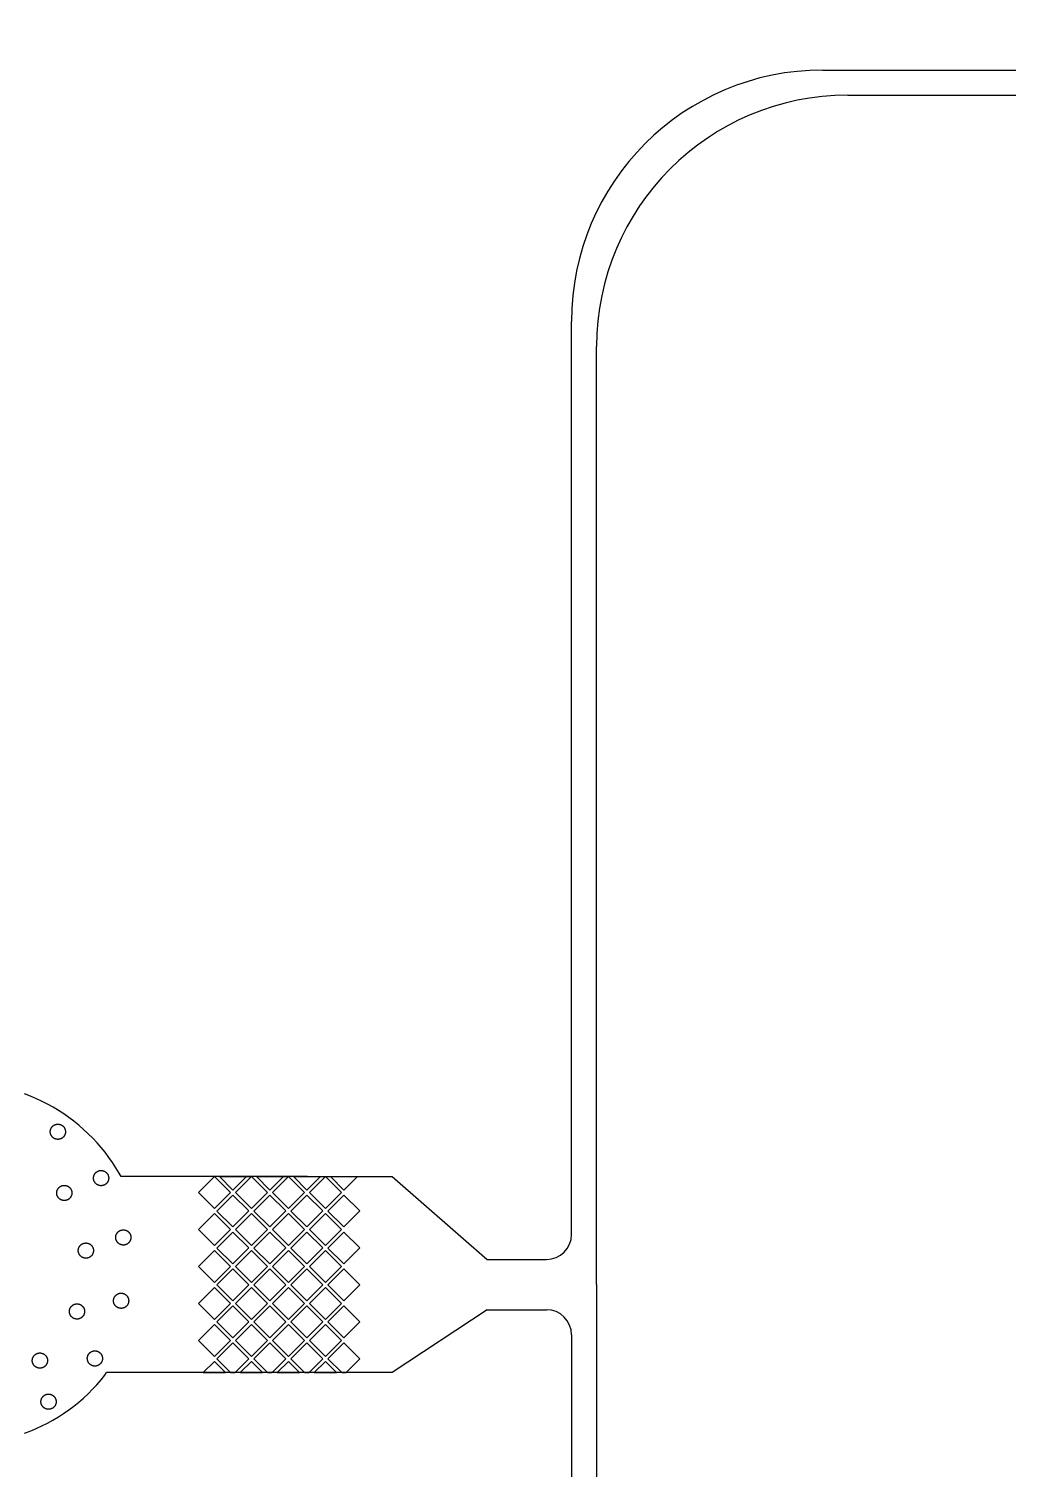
# Model space of a CAD drawing. Extents: x 1225654 to 1325654, y 924838 to 1022543.
# Drawn here: x 1262512 to 1266410, y 985540 to 991271 of the extents above; entities that cross this region are included whole.
import ezdxf

# ---------------------------------------------------------------- set-up
doc = ezdxf.new("R2010")
doc.units = 13

msp = doc.modelspace()

# ---------------------------------------------------------------- linework, layer by layer
for p, q in [((1265672.2, 991107.2), (1266064.3, 991107.2)), ((1266064.3, 991107.2), (1271996.6, 991107.2)), ((1265772.2, 991007.2), (1266064.3, 991007.2)), ((1266064.3, 991007.2), (1271896.6, 991007.2)), ((1264672.2, 989636.2), (1264672.2, 990107.2)), ((1264772.2, 989636.2), (1264772.2, 990007.2)), ((1264672.2, 986474.3), (1264672.2, 989636.2)), ((1264772.2, 986274.3), (1264772.2, 989636.2)), ((1263621.6, 986703.9), (1262879.6, 986703.9)), ((1263270.6, 986703.9), (1263378, 986703.9)), ((1263378, 986703.9), (1263398, 986703.9)), ((1263418, 986703.9), (1263525.3, 986703.9)), ((1263525.3, 986703.9), (1263545.3, 986703.9)), ((1263565.3, 986703.9), (1263672.7, 986703.9)), ((1263621.6, 986703.9), (1263959, 986703.9)), ((1263672.7, 986703.9), (1263692.7, 986703.9)), ((1263712.7, 986703.9), (1263820.1, 986703.9)), ((1263959, 986703.9), (1264336.2, 986374.3)), ((1264336.2, 986374.3), (1264572.2, 986374.3)), ((1264772.2, 986274.3), (1264772.2, 982912.4)), ((1264336.2, 986174.3), (1263959, 985923.8)), ((1264336.2, 986174.3), (1264572.2, 986174.3)), ((1264672.2, 986074.3), (1264672.2, 982912.4)), ((1263959, 985923.8), (1262821.5, 985923.8)), ((1263205.9, 985923.8), (1263295.2, 985923.8)), ((1263315.4, 985923.8), (1263333, 985923.8)), ((1263353.3, 985923.8), (1263442.6, 985923.8)), ((1263462.7, 985923.8), (1263480.4, 985923.8)), ((1263500.7, 985923.8), (1263590, 985923.8)), ((1263610.1, 985923.8), (1263627.8, 985923.8)), ((1263648.1, 985923.8), (1263737.4, 985923.8)), ((1263757.5, 985923.8), (1263775.2, 985923.8))]:
    msp.add_line(p, q)
msp.add_lwpolyline([(1260678.3, 924838.4), (1290630.1, 924838.4, 6.524121)], format="xyb", close=True)
msp.add_lwpolyline([(1260678.3, 924838.4), (1290630.1, 924838.4, 6.524121)], format="xyb", close=True)
for points in [[(1262879.6, 986703.9), (1262872, 986717.5), (1262859, 986738.8), (1262845.5, 986760), (1262831.1, 986780.4), (1262816, 986800.5), (1262800, 986819.8), (1262783.6, 986838.7), (1262766.5, 986857.2), (1262748.8, 986874.7), (1262730.5, 986891.8), (1262711.6, 986908.2), (1262692, 986924), (1262672, 986939.1), (1262651.5, 986953.5), (1262630.6, 986967), (1262609, 986979.8), (1262587.2, 986992), (1262564.7, 987003.4), (1262542.2, 987014), (1262519, 987023.7), (1262495.6, 987032.7)], [(1263270.6, 986703.9), (1263324.3, 986650.4), (1263378, 986703.9)], [(1263418, 986703.9), (1263471.7, 986650.4), (1263525.3, 986703.9)], [(1263565.3, 986703.9), (1263619.1, 986650.4), (1263672.7, 986703.9)], [(1263712.7, 986703.9), (1263766.5, 986650.4), (1263820.1, 986703.9)], [(1263333, 985923.8), (1263387.9, 985978.6), (1263324.2, 986042.1), (1263260.5, 985978.4), (1263315.4, 985923.8)], [(1263480.4, 985923.8), (1263535.3, 985978.6), (1263471.6, 986042.1), (1263407.9, 985978.4), (1263462.7, 985923.8)], [(1263627.8, 985923.8), (1263682.7, 985978.6), (1263619, 986042.1), (1263555.3, 985978.4), (1263610.1, 985923.8)], [(1263775.2, 985923.8), (1263830.1, 985978.6), (1263766.3, 986042.1), (1263702.7, 985978.4), (1263757.5, 985923.8)], [(1263205.9, 985923.8), (1263250.6, 985968.4), (1263295.2, 985923.8)], [(1263353.3, 985923.8), (1263398, 985968.4), (1263442.6, 985923.8)], [(1263500.7, 985923.8), (1263545.3, 985968.4), (1263590, 985923.8)], [(1263648.1, 985923.8), (1263692.7, 985968.4), (1263737.4, 985923.8)], [(1262494.7, 985682.3), (1262518.1, 985691.2), (1262541.3, 985700.9), (1262564, 985711.5), (1262586.3, 985722.7), (1262608.3, 985734.9), (1262629.7, 985747.7), (1262650.9, 985761.5), (1262671.3, 985775.6), (1262691.4, 985790.7), (1262710.9, 985806.4), (1262729.8, 985822.8), (1262748.3, 985840), (1262765.8, 985857.5), (1262783.2, 985875.9), (1262799.6, 985894.6), (1262815.3, 985914.2), (1262821.5, 985923.8)]]:
    msp.add_lwpolyline(points)
for points in [[(1262658.1, 986882.4), (1262658.1, 986881.3), (1262658.1, 986880.1), (1262658.1, 986879.3), (1262657.8, 986878.1), (1262657.6, 986877), (1262657.4, 986876.1), (1262657.1, 986875), (1262656.9, 986874.1), (1262656.7, 986872.9), (1262656.2, 986872.1), (1262655.8, 986870.9), (1262655.6, 986870), (1262655.1, 986869.1), (1262654.7, 986868.2), (1262654, 986867.3), (1262653.5, 986866.4), (1262652.9, 986865.5), (1262652.5, 986864.6), (1262651.8, 986863.7), (1262651.1, 986862.8), (1262650.4, 986862.1), (1262649.7, 986861.3), (1262648.9, 986860.6), (1262648.2, 986859.9), (1262647.3, 986859.2), (1262646.6, 986858.5), (1262645.7, 986857.9), (1262644.8, 986857.2), (1262643.9, 986856.7), (1262643, 986856.1), (1262642.1, 986855.6), (1262641.2, 986855.1), (1262640.3, 986854.7), (1262639.1, 986854.3), (1262638.2, 986853.8), (1262637.1, 986853.6), (1262636.2, 986853.4), (1262635.1, 986852.9), (1262634.2, 986852.7), (1262633.1, 986852.5), (1262632.2, 986852.5), (1262631.1, 986852.2), (1262629.9, 986852.2), (1262629, 986852), (1262627.9, 986852), (1262626.8, 986852), (1262625.7, 986852.2), (1262624.7, 986852.2), (1262623.7, 986852.5), (1262622.7, 986852.5), (1262621.6, 986852.7), (1262620.5, 986852.9), (1262619.6, 986853.4), (1262618.5, 986853.6), (1262617.5, 986853.8), (1262616.5, 986854.3), (1262615.5, 986854.7), (1262614.6, 986855.1), (1262613.7, 986855.6), (1262612.9, 986856.1), (1262611.9, 986856.7), (1262611, 986857.2), (1262610.1, 986857.9), (1262609.3, 986858.5), (1262608.3, 986859.2), (1262607.7, 986859.9), (1262606.7, 986860.6), (1262606.1, 986861.3), (1262605.4, 986862.1), (1262604.7, 986862.8), (1262604.1, 986863.7), (1262603.4, 986864.6), (1262602.7, 986865.5), (1262602.3, 986866.4), (1262601.6, 986867.3), (1262601.1, 986868.2), (1262600.7, 986869.1), (1262600.2, 986870), (1262599.8, 986870.9), (1262599.5, 986872.1), (1262599.1, 986872.9), (1262598.9, 986874.1), (1262598.4, 986875), (1262598.2, 986876.1), (1262598, 986877), (1262598, 986878.1), (1262597.8, 986879.3), (1262597.8, 986880.1), (1262597.8, 986881.3), (1262597.5, 986882.4), (1262597.8, 986883.3), (1262597.8, 986884.4), (1262597.8, 986885.5), (1262598, 986886.5), (1262598, 986887.5), (1262598.2, 986888.7), (1262598.4, 986889.6), (1262598.9, 986890.7), (1262599.1, 986891.6), (1262599.5, 986892.7), (1262599.8, 986893.7), (1262600.2, 986894.5), (1262600.7, 986895.7), (1262601.1, 986896.6), (1262601.6, 986897.4), (1262602.3, 986898.3), (1262602.7, 986899.3), (1262603.4, 986900.2), (1262604.1, 986901), (1262604.7, 986901.7), (1262605.4, 986902.6), (1262606.1, 986903.3), (1262606.7, 986904), (1262607.7, 986904.9), (1262608.3, 986905.5), (1262609.3, 986906.2), (1262610.1, 986906.9), (1262611, 986907.4), (1262611.9, 986908.1), (1262612.9, 986908.5), (1262613.7, 986908.9), (1262614.6, 986909.6), (1262615.5, 986910.1), (1262616.5, 986910.3), (1262617.5, 986910.7), (1262618.5, 986911.2), (1262619.6, 986911.4), (1262620.5, 986911.6), (1262621.6, 986911.8), (1262622.7, 986912.1), (1262623.7, 986912.3), (1262624.7, 986912.3), (1262625.7, 986912.5), (1262626.8, 986912.5), (1262627.9, 986912.5), (1262629, 986912.5), (1262629.9, 986912.5), (1262631.1, 986912.3), (1262632.2, 986912.3), (1262633.1, 986912.1), (1262634.2, 986911.8), (1262635.1, 986911.6), (1262636.2, 986911.4), (1262637.1, 986911.2), (1262638.2, 986910.7), (1262639.1, 986910.3), (1262640.3, 986910.1), (1262641.2, 986909.6), (1262642.1, 986908.9), (1262643, 986908.5), (1262643.9, 986908.1), (1262644.8, 986907.4), (1262645.7, 986906.9), (1262646.6, 986906.2), (1262647.3, 986905.5), (1262648.2, 986904.9), (1262648.9, 986904), (1262649.7, 986903.3), (1262650.4, 986902.6), (1262651.1, 986901.7), (1262651.8, 986901), (1262652.5, 986900.2), (1262652.9, 986899.3), (1262653.5, 986898.3), (1262654, 986897.4), (1262654.7, 986896.6), (1262655.1, 986895.7), (1262655.6, 986894.5), (1262655.8, 986893.7), (1262656.2, 986892.7), (1262656.7, 986891.6), (1262656.9, 986890.7), (1262657.1, 986889.6), (1262657.4, 986888.7), (1262657.6, 986887.5), (1262657.8, 986886.5), (1262658.1, 986885.5), (1262658.1, 986884.4), (1262658.1, 986883.3), (1262658.1, 986882.4), (1262658.1, 986882.4)], [(1262830.2, 986697.9), (1262830.2, 986697), (1262830.2, 986695.9), (1262830, 986694.7), (1262830, 986693.8), (1262829.7, 986692.7), (1262829.5, 986691.6), (1262829.3, 986690.7), (1262829, 986689.6), (1262828.6, 986688.7), (1262828.4, 986687.5), (1262827.9, 986686.6), (1262827.5, 986685.8), (1262827, 986684.6), (1262826.6, 986683.7), (1262826.1, 986682.8), (1262825.7, 986681.9), (1262825, 986681), (1262824.3, 986680.1), (1262823.7, 986679.5), (1262823.2, 986678.5), (1262822.3, 986677.6), (1262821.6, 986676.9), (1262820.9, 986676.3), (1262820.1, 986675.4), (1262819.4, 986674.7), (1262818.5, 986674), (1262817.8, 986673.6), (1262816.9, 986672.9), (1262816, 986672.3), (1262815.1, 986671.8), (1262814.2, 986671.3), (1262813.1, 986670.9), (1262812.2, 986670.4), (1262811.3, 986670), (1262810.4, 986669.5), (1262809.3, 986669.3), (1262808.4, 986668.8), (1262807.2, 986668.7), (1262806.1, 986668.4), (1262805.2, 986668.2), (1262804.1, 986668), (1262803.2, 986668), (1262802.1, 986667.7), (1262800.9, 986667.7), (1262800, 986667.7), (1262798.9, 986667.7), (1262797.8, 986667.7), (1262796.6, 986668), (1262795.7, 986668), (1262794.6, 986668.2), (1262793.7, 986668.4), (1262792.6, 986668.7), (1262791.7, 986668.8), (1262790.6, 986669.3), (1262789.7, 986669.5), (1262788.5, 986670), (1262787.7, 986670.4), (1262786.8, 986670.9), (1262785.6, 986671.3), (1262784.7, 986671.8), (1262783.8, 986672.3), (1262782.9, 986672.9), (1262782.2, 986673.6), (1262781.3, 986674), (1262780.5, 986674.7), (1262779.8, 986675.4), (1262778.9, 986676.3), (1262778.2, 986676.9), (1262777.5, 986677.6), (1262776.9, 986678.5), (1262776.2, 986679.5), (1262775.5, 986680.1), (1262774.8, 986681), (1262774.4, 986681.9), (1262773.7, 986682.8), (1262773.3, 986683.7), (1262772.8, 986684.6), (1262772.4, 986685.8), (1262771.9, 986686.6), (1262771.4, 986687.5), (1262771.2, 986688.7), (1262770.8, 986689.6), (1262770.5, 986690.7), (1262770.4, 986691.6), (1262770.1, 986692.7), (1262769.9, 986693.8), (1262769.9, 986694.7), (1262769.7, 986695.9), (1262769.7, 986697), (1262769.7, 986697.9), (1262769.7, 986699), (1262769.7, 986700.2), (1262769.9, 986701), (1262769.9, 986702.2), (1262770.1, 986703.3), (1262770.4, 986704.2), (1262770.5, 986705.3), (1262770.8, 986706.2), (1262771.2, 986707.4), (1262771.4, 986708.2), (1262771.9, 986709.4), (1262772.4, 986710.3), (1262772.8, 986711.2), (1262773.3, 986712), (1262773.7, 986713.2), (1262774.4, 986714.1), (1262774.8, 986714.8), (1262775.5, 986715.6), (1262776.2, 986716.6), (1262776.9, 986717.5), (1262777.5, 986718.2), (1262778.2, 986719), (1262778.9, 986719.7), (1262779.8, 986720.4), (1262780.5, 986721.1), (1262781.3, 986721.8), (1262782.2, 986722.4), (1262782.9, 986723.1), (1262783.8, 986723.5), (1262784.7, 986724.2), (1262785.6, 986724.7), (1262786.8, 986725.1), (1262787.7, 986725.6), (1262788.5, 986726), (1262789.7, 986726.4), (1262790.6, 986726.7), (1262791.7, 986727.1), (1262792.6, 986727.4), (1262793.7, 986727.6), (1262794.6, 986727.8), (1262795.7, 986727.8), (1262796.6, 986728), (1262797.8, 986728), (1262798.9, 986728.3), (1262800, 986728.3), (1262800.9, 986728.3), (1262802.1, 986728), (1262803.2, 986728), (1262804.1, 986727.8), (1262805.2, 986727.8), (1262806.1, 986727.6), (1262807.2, 986727.4), (1262808.4, 986727.1), (1262809.3, 986726.7), (1262810.4, 986726.4), (1262811.3, 986726), (1262812.2, 986725.6), (1262813.1, 986725.1), (1262814.2, 986724.7), (1262815.1, 986724.2), (1262816, 986723.5), (1262816.9, 986723.1), (1262817.8, 986722.4), (1262818.5, 986721.8), (1262819.4, 986721.1), (1262820.1, 986720.4), (1262820.9, 986719.7), (1262821.6, 986719), (1262822.3, 986718.2), (1262823.2, 986717.5), (1262823.7, 986716.6), (1262824.3, 986715.6), (1262825, 986714.8), (1262825.7, 986714.1), (1262826.1, 986713.2), (1262826.6, 986712), (1262827, 986711.2), (1262827.5, 986710.3), (1262827.9, 986709.4), (1262828.4, 986708.2), (1262828.6, 986707.4), (1262829, 986706.2), (1262829.3, 986705.3), (1262829.5, 986704.2), (1262829.7, 986703.3), (1262830, 986702.2), (1262830, 986701), (1262830.2, 986700.2), (1262830.2, 986699), (1262830.2, 986697.9), (1262830.2, 986697.9)], [(1262683.7, 986638.9), (1262683.7, 986637.8), (1262683.7, 986636.7), (1262683.5, 986635.8), (1262683.5, 986634.7), (1262683.3, 986633.5), (1262683, 986632.7), (1262682.8, 986631.5), (1262682.6, 986630.6), (1262682.1, 986629.5), (1262681.9, 986628.6), (1262681.4, 986627.5), (1262681, 986626.5), (1262680.6, 986625.7), (1262680.1, 986624.5), (1262679.7, 986623.6), (1262679, 986622.7), (1262678.5, 986621.9), (1262677.8, 986621.2), (1262677.2, 986620.3), (1262676.5, 986619.3), (1262675.8, 986618.7), (1262675.1, 986617.8), (1262674.5, 986617.1), (1262673.6, 986616.4), (1262672.9, 986615.7), (1262672, 986615.1), (1262671.1, 986614.4), (1262670.4, 986613.7), (1262669.5, 986613.3), (1262668.6, 986612.6), (1262667.7, 986612.1), (1262666.6, 986611.7), (1262665.7, 986611.3), (1262664.8, 986610.8), (1262663.7, 986610.4), (1262662.8, 986610.1), (1262661.9, 986609.7), (1262660.7, 986609.5), (1262659.7, 986609.2), (1262658.7, 986609), (1262657.6, 986608.8), (1262656.7, 986608.8), (1262655.6, 986608.8), (1262654.5, 986608.5), (1262653.3, 986608.5), (1262652.5, 986608.5), (1262651.3, 986608.8), (1262650.2, 986608.8), (1262649.3, 986608.8), (1262648.2, 986609), (1262647.3, 986609.2), (1262646.1, 986609.5), (1262645, 986609.7), (1262644.1, 986610.1), (1262643.2, 986610.4), (1262642.1, 986610.8), (1262641.2, 986611.3), (1262640.3, 986611.7), (1262639.1, 986612.1), (1262638.2, 986612.6), (1262637.4, 986613.3), (1262636.5, 986613.7), (1262635.5, 986614.4), (1262634.9, 986615.1), (1262634, 986615.7), (1262633.3, 986616.4), (1262632.4, 986617.1), (1262631.7, 986617.8), (1262631.1, 986618.7), (1262630.4, 986619.3), (1262629.7, 986620.3), (1262629, 986621.2), (1262628.3, 986621.9), (1262627.7, 986622.7), (1262627.3, 986623.6), (1262626.8, 986624.5), (1262626.3, 986625.7), (1262625.9, 986626.5), (1262625.4, 986627.5), (1262625, 986628.6), (1262624.7, 986629.5), (1262624.3, 986630.6), (1262624.1, 986631.5), (1262623.9, 986632.7), (1262623.7, 986633.5), (1262623.4, 986634.7), (1262623.4, 986635.8), (1262623.2, 986636.7), (1262623.2, 986637.8), (1262623.2, 986638.9), (1262623.2, 986639.9), (1262623.2, 986640.9), (1262623.4, 986642.1), (1262623.4, 986643), (1262623.7, 986644.1), (1262623.9, 986645.2), (1262624.1, 986646.1), (1262624.3, 986647.3), (1262624.7, 986648.1), (1262625, 986649.3), (1262625.4, 986650.2), (1262625.9, 986651.1), (1262626.3, 986652.2), (1262626.8, 986653.1), (1262627.3, 986654), (1262627.7, 986654.9), (1262628.3, 986655.8), (1262629, 986656.7), (1262629.7, 986657.4), (1262630.4, 986658.3), (1262631.1, 986659.2), (1262631.7, 986659.9), (1262632.4, 986660.5), (1262633.3, 986661.2), (1262634, 986662.1), (1262634.9, 986662.5), (1262635.5, 986663.2), (1262636.5, 986663.9), (1262637.4, 986664.6), (1262638.2, 986665.1), (1262639.1, 986665.5), (1262640.3, 986665.9), (1262641.2, 986666.4), (1262642.1, 986666.8), (1262643.2, 986667.3), (1262644.1, 986667.5), (1262645, 986668), (1262646.1, 986668.2), (1262647.3, 986668.4), (1262648.2, 986668.7), (1262649.3, 986668.8), (1262650.2, 986668.8), (1262651.3, 986669.1), (1262652.5, 986669.1), (1262653.3, 986669.1), (1262654.5, 986669.1), (1262655.6, 986669.1), (1262656.7, 986668.8), (1262657.6, 986668.8), (1262658.7, 986668.7), (1262659.7, 986668.4), (1262660.7, 986668.2), (1262661.9, 986668), (1262662.8, 986667.5), (1262663.7, 986667.3), (1262664.8, 986666.8), (1262665.7, 986666.4), (1262666.6, 986665.9), (1262667.7, 986665.5), (1262668.6, 986665.1), (1262669.5, 986664.6), (1262670.4, 986663.9), (1262671.1, 986663.2), (1262672, 986662.5), (1262672.9, 986662.1), (1262673.6, 986661.2), (1262674.5, 986660.5), (1262675.1, 986659.9), (1262675.8, 986659.2), (1262676.5, 986658.3), (1262677.2, 986657.4), (1262677.8, 986656.7), (1262678.5, 986655.8), (1262679, 986654.9), (1262679.7, 986654), (1262680.1, 986653.1), (1262680.6, 986652.2), (1262681, 986651.1), (1262681.4, 986650.2), (1262681.9, 986649.3), (1262682.1, 986648.1), (1262682.6, 986647.3), (1262682.8, 986646.1), (1262683, 986645.2), (1262683.3, 986644.1), (1262683.5, 986643), (1262683.5, 986642.1), (1262683.7, 986640.9), (1262683.7, 986639.9), (1262683.7, 986638.9), (1262683.7, 986638.9)], [(1263250.6, 986576.8), (1263314.3, 986640.5), (1263250.6, 986703.9), (1263186.9, 986640.3), (1263250.6, 986576.8), (1263250.6, 986576.8)], [(1263398, 986576.8), (1263461.7, 986640.5), (1263398, 986703.9), (1263334.3, 986640.3), (1263398, 986576.8), (1263398, 986576.8)], [(1263545.3, 986576.8), (1263609.1, 986640.5), (1263545.3, 986703.9), (1263481.7, 986640.3), (1263545.3, 986576.8), (1263545.3, 986576.8)], [(1263692.7, 986576.8), (1263756.4, 986640.5), (1263692.7, 986703.9), (1263629.1, 986640.3), (1263692.7, 986576.8), (1263692.7, 986576.8)], [(1263324.2, 986503.4), (1263387.9, 986567.1), (1263324.2, 986630.5), (1263260.5, 986566.8), (1263324.2, 986503.4), (1263324.2, 986503.4)], [(1263471.6, 986503.4), (1263535.3, 986567.1), (1263471.6, 986630.5), (1263407.9, 986566.8), (1263471.6, 986503.4), (1263471.6, 986503.4)], [(1263619, 986503.4), (1263682.7, 986567.1), (1263619, 986630.5), (1263555.3, 986566.8), (1263619, 986503.4), (1263619, 986503.4)], [(1263766.3, 986503.4), (1263830.1, 986567.1), (1263766.3, 986630.5), (1263702.7, 986566.8), (1263766.3, 986503.4), (1263766.3, 986503.4)], [(1263250.6, 986429.7), (1263314.3, 986493.4), (1263250.6, 986556.8), (1263186.9, 986493.2), (1263250.6, 986429.7), (1263250.6, 986429.7)], [(1263398, 986429.7), (1263461.7, 986493.4), (1263398, 986556.8), (1263334.3, 986493.2), (1263398, 986429.7), (1263398, 986429.7)], [(1263545.3, 986429.7), (1263609.1, 986493.4), (1263545.3, 986556.8), (1263481.7, 986493.2), (1263545.3, 986429.7), (1263545.3, 986429.7)], [(1263692.7, 986429.7), (1263756.4, 986493.4), (1263692.7, 986556.8), (1263629.1, 986493.2), (1263692.7, 986429.7), (1263692.7, 986429.7)], [(1262918.6, 986461.8), (1262918.6, 986460.8), (1262918.6, 986459.6), (1262918.4, 986458.7), (1262918.4, 986457.6), (1262918.1, 986456.5), (1262917.9, 986455.6), (1262917.7, 986454.4), (1262917.5, 986453.5), (1262917, 986452.4), (1262916.8, 986451.5), (1262916.4, 986450.4), (1262915.9, 986449.5), (1262915.5, 986448.6), (1262915, 986447.7), (1262914.5, 986446.6), (1262913.9, 986445.7), (1262913.4, 986444.7), (1262912.8, 986444.1), (1262912.1, 986443.2), (1262911.4, 986442.3), (1262910.7, 986441.6), (1262910, 986440.7), (1262909.4, 986440.1), (1262908.5, 986439.4), (1262907.8, 986438.7), (1262906.9, 986438), (1262906, 986437.3), (1262905.3, 986436.6), (1262904.4, 986436.2), (1262903.5, 986435.5), (1262902.6, 986435.1), (1262901.5, 986434.6), (1262900.6, 986434.2), (1262899.7, 986433.7), (1262898.6, 986433.3), (1262897.7, 986433), (1262896.8, 986432.6), (1262895.6, 986432.4), (1262894.5, 986432.2), (1262893.6, 986431.9), (1262892.5, 986431.9), (1262891.6, 986431.7), (1262890.5, 986431.7), (1262889.3, 986431.5), (1262888.3, 986431.5), (1262887.3, 986431.5), (1262886.2, 986431.7), (1262885.1, 986431.7), (1262884.2, 986431.9), (1262883.1, 986431.9), (1262882.1, 986432.2), (1262881.1, 986432.4), (1262879.9, 986432.6), (1262879, 986433), (1262877.9, 986433.3), (1262877, 986433.7), (1262876.1, 986434.2), (1262875.2, 986434.6), (1262874, 986435.1), (1262873.2, 986435.5), (1262872.3, 986436.2), (1262871.3, 986436.6), (1262870.4, 986437.3), (1262869.8, 986438), (1262868.9, 986438.7), (1262868.2, 986439.4), (1262867.3, 986440.1), (1262866.7, 986440.7), (1262866, 986441.6), (1262865.3, 986442.3), (1262864.6, 986443.2), (1262863.9, 986444.1), (1262863.2, 986444.7), (1262862.6, 986445.7), (1262862.1, 986446.6), (1262861.7, 986447.7), (1262861.2, 986448.6), (1262860.8, 986449.5), (1262860.3, 986450.4), (1262859.9, 986451.5), (1262859.7, 986452.4), (1262859.2, 986453.5), (1262859, 986454.4), (1262858.8, 986455.6), (1262858.5, 986456.5), (1262858.3, 986457.6), (1262858.3, 986458.7), (1262858.1, 986459.6), (1262858.1, 986460.8), (1262858.1, 986461.8), (1262858.1, 986462.8), (1262858.1, 986463.9), (1262858.3, 986465), (1262858.3, 986465.9), (1262858.5, 986467), (1262858.8, 986468.2), (1262859, 986469), (1262859.2, 986470.2), (1262859.7, 986471.1), (1262859.9, 986472.2), (1262860.3, 986473.1), (1262860.8, 986474), (1262861.2, 986475.2), (1262861.7, 986476), (1262862.1, 986476.9), (1262862.6, 986477.8), (1262863.2, 986478.8), (1262863.9, 986479.6), (1262864.6, 986480.3), (1262865.3, 986481.2), (1262866, 986482.1), (1262866.7, 986482.8), (1262867.3, 986483.4), (1262868.2, 986484.4), (1262868.9, 986485), (1262869.8, 986485.7), (1262870.4, 986486.2), (1262871.3, 986486.8), (1262872.3, 986487.5), (1262873.2, 986488), (1262874, 986488.4), (1262875.2, 986488.9), (1262876.1, 986489.3), (1262877, 986489.8), (1262877.9, 986490.2), (1262879, 986490.4), (1262879.9, 986490.9), (1262881.1, 986491.1), (1262882.1, 986491.3), (1262883.1, 986491.6), (1262884.2, 986491.8), (1262885.1, 986491.8), (1262886.2, 986492), (1262887.3, 986492), (1262888.3, 986492), (1262889.3, 986492), (1262890.5, 986492), (1262891.6, 986491.8), (1262892.5, 986491.8), (1262893.6, 986491.6), (1262894.5, 986491.3), (1262895.6, 986491.1), (1262896.8, 986490.9), (1262897.7, 986490.4), (1262898.6, 986490.2), (1262899.7, 986489.8), (1262900.6, 986489.3), (1262901.5, 986488.9), (1262902.6, 986488.4), (1262903.5, 986488), (1262904.4, 986487.5), (1262905.3, 986486.8), (1262906, 986486.2), (1262906.9, 986485.7), (1262907.8, 986485), (1262908.5, 986484.4), (1262909.4, 986483.4), (1262910, 986482.8), (1262910.7, 986482.1), (1262911.4, 986481.2), (1262912.1, 986480.3), (1262912.8, 986479.6), (1262913.4, 986478.8), (1262913.9, 986477.8), (1262914.5, 986476.9), (1262915, 986476), (1262915.5, 986475.2), (1262915.9, 986474), (1262916.4, 986473.1), (1262916.8, 986472.2), (1262917, 986471.1), (1262917.5, 986470.2), (1262917.7, 986469), (1262917.9, 986468.2), (1262918.1, 986467), (1262918.4, 986465.9), (1262918.4, 986465), (1262918.6, 986463.9), (1262918.6, 986462.8), (1262918.6, 986461.8), (1262918.6, 986461.8)], [(1263324.2, 986356.3), (1263387.9, 986420), (1263324.2, 986483.4), (1263260.5, 986419.7), (1263324.2, 986356.3), (1263324.2, 986356.3)], [(1263471.6, 986356.3), (1263535.3, 986420), (1263471.6, 986483.4), (1263407.9, 986419.7), (1263471.6, 986356.3), (1263471.6, 986356.3)], [(1263619, 986356.3), (1263682.7, 986420), (1263619, 986483.4), (1263555.3, 986419.7), (1263619, 986356.3), (1263619, 986356.3)], [(1263766.3, 986356.3), (1263830.1, 986420), (1263766.3, 986483.4), (1263702.7, 986419.7), (1263766.3, 986356.3), (1263766.3, 986356.3)], [(1262769.4, 986409.4), (1262769.4, 986408.5), (1262769.4, 986407.4), (1262769.4, 986406.3), (1262769.2, 986405.4), (1262769, 986404.3), (1262768.8, 986403.1), (1262768.5, 986402.2), (1262768.3, 986401.1), (1262768.1, 986400.2), (1262767.6, 986399.1), (1262767.4, 986398.2), (1262766.9, 986397.3), (1262766.5, 986396.2), (1262766.1, 986395.3), (1262765.4, 986394.3), (1262764.9, 986393.5), (1262764.2, 986392.6), (1262763.8, 986391.7), (1262763.2, 986391), (1262762.5, 986390.1), (1262761.8, 986389.2), (1262761.1, 986388.5), (1262760.2, 986387.8), (1262759.6, 986387.1), (1262758.6, 986386.3), (1262758, 986385.8), (1262757, 986385.1), (1262756.1, 986384.5), (1262755.3, 986383.8), (1262754.4, 986383.3), (1262753.4, 986382.9), (1262752.5, 986382.5), (1262751.7, 986382), (1262750.5, 986381.5), (1262749.6, 986381.1), (1262748.5, 986380.9), (1262747.6, 986380.4), (1262746.5, 986380.2), (1262745.6, 986379.9), (1262744.5, 986379.7), (1262743.6, 986379.5), (1262742.4, 986379.5), (1262741.3, 986379.3), (1262740.4, 986379.3), (1262739.3, 986379.3), (1262738.2, 986379.3), (1262737.3, 986379.3), (1262736.1, 986379.5), (1262735, 986379.5), (1262734.1, 986379.7), (1262733, 986379.9), (1262731.8, 986380.2), (1262731, 986380.4), (1262729.8, 986380.9), (1262728.9, 986381.1), (1262728, 986381.5), (1262726.9, 986382), (1262726, 986382.5), (1262725.1, 986382.9), (1262724.2, 986383.3), (1262723.3, 986383.8), (1262722.4, 986384.5), (1262721.5, 986385.1), (1262720.6, 986385.8), (1262720, 986386.3), (1262719, 986387.1), (1262718.4, 986387.8), (1262717.4, 986388.5), (1262716.8, 986389.2), (1262716.1, 986390.1), (1262715.4, 986391), (1262714.7, 986391.7), (1262714.3, 986392.6), (1262713.6, 986393.5), (1262713.2, 986394.3), (1262712.5, 986395.3), (1262712.1, 986396.2), (1262711.6, 986397.3), (1262711.1, 986398.2), (1262710.9, 986399.1), (1262710.5, 986400.2), (1262710.2, 986401.1), (1262710, 986402.2), (1262709.6, 986403.1), (1262709.6, 986404.3), (1262709.4, 986405.4), (1262709.1, 986406.3), (1262709.1, 986407.4), (1262709.1, 986408.5), (1262709.1, 986409.4), (1262709.1, 986410.6), (1262709.1, 986411.7), (1262709.1, 986412.6), (1262709.4, 986413.7), (1262709.6, 986414.9), (1262709.6, 986415.7), (1262710, 986416.9), (1262710.2, 986417.8), (1262710.5, 986418.9), (1262710.9, 986419.8), (1262711.1, 986420.9), (1262711.6, 986421.8), (1262712.1, 986422.7), (1262712.5, 986423.8), (1262713.2, 986424.7), (1262713.6, 986425.7), (1262714.3, 986426.5), (1262714.7, 986427.2), (1262715.4, 986428.1), (1262716.1, 986429), (1262716.8, 986429.7), (1262717.4, 986430.6), (1262718.4, 986431.3), (1262719, 986431.9), (1262720, 986432.6), (1262720.6, 986433.3), (1262721.5, 986433.9), (1262722.4, 986434.6), (1262723.3, 986435.1), (1262724.2, 986435.8), (1262725.1, 986436.2), (1262726, 986436.6), (1262726.9, 986437.1), (1262728, 986437.5), (1262728.9, 986438), (1262729.8, 986438.2), (1262731, 986438.7), (1262731.8, 986438.9), (1262733, 986439.1), (1262734.1, 986439.4), (1262735, 986439.6), (1262736.1, 986439.6), (1262737.3, 986439.6), (1262738.2, 986439.8), (1262739.3, 986439.8), (1262740.4, 986439.8), (1262741.3, 986439.6), (1262742.4, 986439.6), (1262743.6, 986439.6), (1262744.5, 986439.4), (1262745.6, 986439.1), (1262746.5, 986438.9), (1262747.6, 986438.7), (1262748.5, 986438.2), (1262749.6, 986438), (1262750.5, 986437.5), (1262751.7, 986437.1), (1262752.5, 986436.6), (1262753.4, 986436.2), (1262754.4, 986435.8), (1262755.3, 986435.1), (1262756.1, 986434.6), (1262757, 986433.9), (1262758, 986433.3), (1262758.6, 986432.6), (1262759.6, 986431.9), (1262760.2, 986431.3), (1262761.1, 986430.6), (1262761.8, 986429.7), (1262762.5, 986429), (1262763.2, 986428.1), (1262763.8, 986427.2), (1262764.2, 986426.5), (1262764.9, 986425.7), (1262765.4, 986424.7), (1262766.1, 986423.8), (1262766.5, 986422.7), (1262766.9, 986421.8), (1262767.4, 986420.9), (1262767.6, 986419.8), (1262768.1, 986418.9), (1262768.3, 986417.8), (1262768.5, 986416.9), (1262768.8, 986415.7), (1262769, 986414.9), (1262769.2, 986413.7), (1262769.4, 986412.6), (1262769.4, 986411.7), (1262769.4, 986410.6), (1262769.4, 986409.4), (1262769.4, 986409.4)], [(1263250.6, 986282.6), (1263314.3, 986346.3), (1263250.6, 986409.7), (1263186.9, 986346.1), (1263250.6, 986282.6), (1263250.6, 986282.6)], [(1263398, 986282.6), (1263461.7, 986346.3), (1263398, 986409.7), (1263334.3, 986346.1), (1263398, 986282.6), (1263398, 986282.6)], [(1263545.3, 986282.6), (1263609.1, 986346.3), (1263545.3, 986409.7), (1263481.7, 986346.1), (1263545.3, 986282.6), (1263545.3, 986282.6)], [(1263692.7, 986282.6), (1263756.4, 986346.3), (1263692.7, 986409.7), (1263629.1, 986346.1), (1263692.7, 986282.6), (1263692.7, 986282.6)], [(1263324.2, 986209.2), (1263387.9, 986272.9), (1263324.2, 986336.3), (1263260.5, 986272.6), (1263324.2, 986209.2), (1263324.2, 986209.2)], [(1263471.6, 986209.2), (1263535.3, 986272.9), (1263471.6, 986336.3), (1263407.9, 986272.6), (1263471.6, 986209.2), (1263471.6, 986209.2)], [(1263619, 986209.2), (1263682.7, 986272.9), (1263619, 986336.3), (1263555.3, 986272.6), (1263619, 986209.2), (1263619, 986209.2)], [(1263766.3, 986209.2), (1263830.1, 986272.9), (1263766.3, 986336.3), (1263702.7, 986272.6), (1263766.3, 986209.2), (1263766.3, 986209.2)], [(1263250.6, 986135.5), (1263314.3, 986199.2), (1263250.6, 986262.6), (1263186.9, 986199), (1263250.6, 986135.5), (1263250.6, 986135.5)], [(1263398, 986135.5), (1263461.7, 986199.2), (1263398, 986262.6), (1263334.3, 986199), (1263398, 986135.5), (1263398, 986135.5)], [(1263545.3, 986135.5), (1263609.1, 986199.2), (1263545.3, 986262.6), (1263481.7, 986199), (1263545.3, 986135.5), (1263545.3, 986135.5)], [(1263692.7, 986135.5), (1263756.4, 986199.2), (1263692.7, 986262.6), (1263629.1, 986199), (1263692.7, 986135.5), (1263692.7, 986135.5)], [(1262734.4, 986167.3), (1262734.4, 986166.2), (1262734.1, 986165.1), (1262734.1, 986164), (1262733.9, 986163.1), (1262733.9, 986161.9), (1262733.7, 986161.1), (1262733.4, 986159.9), (1262733, 986158.8), (1262732.8, 986157.9), (1262732.5, 986157), (1262732.1, 986155.9), (1262731.6, 986154.9), (1262731.2, 986154.1), (1262730.8, 986152.9), (1262730.3, 986152), (1262729.6, 986151.1), (1262729.2, 986150.3), (1262728.5, 986149.6), (1262727.8, 986148.7), (1262727.2, 986147.7), (1262726.5, 986147.1), (1262725.8, 986146.2), (1262725.1, 986145.5), (1262724.2, 986144.8), (1262723.6, 986144.1), (1262722.6, 986143.5), (1262721.7, 986142.8), (1262720.8, 986142.1), (1262720, 986141.7), (1262719, 986141), (1262718.1, 986140.5), (1262717.2, 986140.1), (1262716.4, 986139.7), (1262715.4, 986139.2), (1262714.3, 986138.8), (1262713.4, 986138.5), (1262712.3, 986138.1), (1262711.4, 986137.9), (1262710.2, 986137.6), (1262709.4, 986137.4), (1262708.2, 986137.2), (1262707.1, 986137.2), (1262706.2, 986136.9), (1262705.1, 986136.9), (1262703.9, 986136.9), (1262703, 986136.9), (1262701.9, 986136.9), (1262700.8, 986137.2), (1262699.9, 986137.2), (1262698.8, 986137.4), (1262697.7, 986137.6), (1262696.7, 986137.9), (1262695.6, 986138.1), (1262694.7, 986138.5), (1262693.6, 986138.8), (1262692.7, 986139.2), (1262691.8, 986139.7), (1262690.7, 986140.1), (1262689.8, 986140.5), (1262688.9, 986141), (1262688, 986141.7), (1262687.1, 986142.1), (1262686.2, 986142.8), (1262685.5, 986143.5), (1262684.6, 986144.1), (1262683.7, 986144.8), (1262683, 986145.5), (1262682.3, 986146.2), (1262681.4, 986147.1), (1262680.8, 986147.7), (1262680.1, 986148.7), (1262679.7, 986149.6), (1262679, 986150.3), (1262678.3, 986151.1), (1262677.8, 986152), (1262677.4, 986152.9), (1262676.7, 986154.1), (1262676.3, 986154.9), (1262676.1, 986155.9), (1262675.6, 986157), (1262675.1, 986157.9), (1262674.9, 986158.8), (1262674.7, 986159.9), (1262674.5, 986161.1), (1262674.2, 986161.9), (1262674, 986163.1), (1262674, 986164), (1262673.8, 986165.1), (1262673.8, 986166.2), (1262673.8, 986167.3), (1262673.8, 986168.3), (1262673.8, 986169.3), (1262674, 986170.5), (1262674, 986171.4), (1262674.2, 986172.5), (1262674.5, 986173.4), (1262674.7, 986174.5), (1262674.9, 986175.7), (1262675.1, 986176.5), (1262675.6, 986177.5), (1262676.1, 986178.6), (1262676.3, 986179.5), (1262676.7, 986180.4), (1262677.4, 986181.5), (1262677.8, 986182.4), (1262678.3, 986183.3), (1262679, 986184.2), (1262679.7, 986185.1), (1262680.1, 986185.8), (1262680.8, 986186.7), (1262681.4, 986187.3), (1262682.3, 986188.3), (1262683, 986188.9), (1262683.7, 986189.6), (1262684.6, 986190.3), (1262685.5, 986190.9), (1262686.2, 986191.6), (1262687.1, 986192.3), (1262688, 986193), (1262688.9, 986193.5), (1262689.8, 986193.9), (1262690.7, 986194.3), (1262691.8, 986194.8), (1262692.7, 986195.2), (1262693.6, 986195.7), (1262694.7, 986195.9), (1262695.6, 986196.4), (1262696.7, 986196.6), (1262697.7, 986196.8), (1262698.8, 986197.1), (1262699.9, 986197.2), (1262700.8, 986197.2), (1262701.9, 986197.5), (1262703, 986197.5), (1262703.9, 986197.5), (1262705.1, 986197.5), (1262706.2, 986197.5), (1262707.1, 986197.2), (1262708.2, 986197.2), (1262709.4, 986197.1), (1262710.2, 986196.8), (1262711.4, 986196.6), (1262712.3, 986196.4), (1262713.4, 986195.9), (1262714.3, 986195.7), (1262715.4, 986195.2), (1262716.4, 986194.8), (1262717.2, 986194.3), (1262718.1, 986193.9), (1262719, 986193.5), (1262720, 986193), (1262720.8, 986192.3), (1262721.7, 986191.6), (1262722.6, 986190.9), (1262723.6, 986190.3), (1262724.2, 986189.6), (1262725.1, 986188.9), (1262725.8, 986188.3), (1262726.5, 986187.3), (1262727.2, 986186.7), (1262727.8, 986185.8), (1262728.5, 986185.1), (1262729.2, 986184.2), (1262729.6, 986183.3), (1262730.3, 986182.4), (1262730.8, 986181.5), (1262731.2, 986180.4), (1262731.6, 986179.5), (1262732.1, 986178.6), (1262732.5, 986177.5), (1262732.8, 986176.5), (1262733, 986175.7), (1262733.4, 986174.5), (1262733.7, 986173.4), (1262733.9, 986172.5), (1262733.9, 986171.4), (1262734.1, 986170.5), (1262734.1, 986169.3), (1262734.4, 986168.3), (1262734.4, 986167.3), (1262734.4, 986167.3)], [(1262909.8, 986209.6), (1262909.8, 986208.7), (1262909.8, 986207.6), (1262909.6, 986206.5), (1262909.6, 986205.6), (1262909.4, 986204.4), (1262909.2, 986203.6), (1262908.9, 986202.4), (1262908.7, 986201.3), (1262908.5, 986200.4), (1262908, 986199.3), (1262907.6, 986198.4), (1262907.3, 986197.5), (1262906.9, 986196.6), (1262906.2, 986195.5), (1262905.8, 986194.5), (1262905.3, 986193.7), (1262904.7, 986192.8), (1262904, 986191.9), (1262903.5, 986191.2), (1262902.8, 986190.3), (1262902.2, 986189.6), (1262901.3, 986188.7), (1262900.6, 986188), (1262899.9, 986187.3), (1262899, 986186.7), (1262898.1, 986186), (1262897.5, 986185.3), (1262896.5, 986184.7), (1262895.6, 986184), (1262894.8, 986183.5), (1262893.9, 986183.1), (1262892.9, 986182.7), (1262891.8, 986182.2), (1262890.9, 986181.7), (1262890, 986181.3), (1262888.9, 986181.1), (1262888, 986180.6), (1262886.9, 986180.4), (1262886, 986180.1), (1262884.8, 986179.9), (1262883.7, 986179.7), (1262882.8, 986179.7), (1262881.7, 986179.5), (1262880.6, 986179.5), (1262879.7, 986179.5), (1262878.5, 986179.5), (1262877.5, 986179.5), (1262876.5, 986179.7), (1262875.4, 986179.7), (1262874.3, 986179.9), (1262873.4, 986180.1), (1262872.3, 986180.4), (1262871.3, 986180.6), (1262870.3, 986181.1), (1262869.3, 986181.3), (1262868.2, 986181.7), (1262867.3, 986182.2), (1262866.4, 986182.7), (1262865.5, 986183.1), (1262864.6, 986183.5), (1262863.7, 986184), (1262862.8, 986184.7), (1262861.9, 986185.3), (1262861, 986186), (1262860.1, 986186.7), (1262859.5, 986187.3), (1262858.5, 986188), (1262857.9, 986188.7), (1262857.2, 986189.6), (1262856.5, 986190.3), (1262855.9, 986191.2), (1262855.2, 986191.9), (1262854.5, 986192.8), (1262854, 986193.7), (1262853.3, 986194.5), (1262852.9, 986195.5), (1262852.5, 986196.6), (1262852, 986197.5), (1262851.6, 986198.4), (1262851.1, 986199.3), (1262850.9, 986200.4), (1262850.7, 986201.3), (1262850.2, 986202.4), (1262850, 986203.6), (1262849.7, 986204.4), (1262849.7, 986205.6), (1262849.5, 986206.5), (1262849.5, 986207.6), (1262849.3, 986208.7), (1262849.3, 986209.6), (1262849.3, 986210.8), (1262849.5, 986211.9), (1262849.5, 986213), (1262849.7, 986213.9), (1262849.7, 986215.1), (1262850, 986215.9), (1262850.2, 986217.1), (1262850.7, 986218.2), (1262850.9, 986219.1), (1262851.1, 986220), (1262851.6, 986221.1), (1262852, 986222), (1262852.5, 986222.9), (1262852.9, 986224), (1262853.3, 986224.9), (1262854, 986225.8), (1262854.5, 986226.7), (1262855.2, 986227.4), (1262855.9, 986228.3), (1262856.5, 986229.2), (1262857.2, 986229.9), (1262857.9, 986230.8), (1262858.5, 986231.5), (1262859.5, 986232.2), (1262860.1, 986232.8), (1262861, 986233.5), (1262861.9, 986234.2), (1262862.8, 986234.8), (1262863.7, 986235.3), (1262864.6, 986236), (1262865.5, 986236.4), (1262866.4, 986236.8), (1262867.3, 986237.3), (1262868.2, 986237.8), (1262869.3, 986238.2), (1262870.3, 986238.4), (1262871.3, 986238.9), (1262872.3, 986239.1), (1262873.4, 986239.4), (1262874.3, 986239.6), (1262875.4, 986239.8), (1262876.5, 986239.8), (1262877.5, 986240), (1262878.5, 986240), (1262879.7, 986240), (1262880.6, 986240), (1262881.7, 986240), (1262882.8, 986239.8), (1262883.7, 986239.8), (1262884.8, 986239.6), (1262886, 986239.4), (1262886.9, 986239.1), (1262888, 986238.9), (1262888.9, 986238.4), (1262890, 986238.2), (1262890.9, 986237.8), (1262891.8, 986237.3), (1262892.9, 986236.8), (1262893.9, 986236.4), (1262894.8, 986236), (1262895.6, 986235.3), (1262896.5, 986234.8), (1262897.5, 986234.2), (1262898.1, 986233.5), (1262899, 986232.8), (1262899.9, 986232.2), (1262900.6, 986231.5), (1262901.3, 986230.8), (1262902.2, 986229.9), (1262902.8, 986229.2), (1262903.5, 986228.3), (1262904, 986227.4), (1262904.7, 986226.7), (1262905.3, 986225.8), (1262905.8, 986224.9), (1262906.2, 986224), (1262906.9, 986222.9), (1262907.3, 986222), (1262907.6, 986221.1), (1262908, 986220), (1262908.5, 986219.1), (1262908.7, 986218.2), (1262908.9, 986217.1), (1262909.2, 986215.9), (1262909.4, 986215.1), (1262909.6, 986213.9), (1262909.6, 986213), (1262909.8, 986211.9), (1262909.8, 986210.8), (1262909.8, 986209.6), (1262909.8, 986209.6)], [(1263324.2, 986062.1), (1263387.9, 986125.7), (1263324.2, 986189.2), (1263260.5, 986125.5), (1263324.2, 986062.1), (1263324.2, 986062.1)], [(1263471.6, 986062.1), (1263535.3, 986125.7), (1263471.6, 986189.2), (1263407.9, 986125.5), (1263471.6, 986062.1), (1263471.6, 986062.1)], [(1263619, 986062.1), (1263682.7, 986125.7), (1263619, 986189.2), (1263555.3, 986125.5), (1263619, 986062.1), (1263619, 986062.1)], [(1263766.3, 986062.1), (1263830.1, 986125.7), (1263766.3, 986189.2), (1263702.7, 986125.5), (1263766.3, 986062.1), (1263766.3, 986062.1)], [(1263250.6, 985988.4), (1263314.3, 986052.1), (1263250.6, 986115.5), (1263186.9, 986051.9), (1263250.6, 985988.4), (1263250.6, 985988.4)], [(1263398, 985988.4), (1263461.7, 986052.1), (1263398, 986115.5), (1263334.3, 986051.9), (1263398, 985988.4), (1263398, 985988.4)], [(1263545.3, 985988.4), (1263609.1, 986052.1), (1263545.3, 986115.5), (1263481.7, 986051.9), (1263545.3, 985988.4), (1263545.3, 985988.4)], [(1263692.7, 985988.4), (1263756.4, 986052.1), (1263692.7, 986115.5), (1263629.1, 986051.9), (1263692.7, 985988.4), (1263692.7, 985988.4)], [(1262586.7, 985971.8), (1262586.5, 985970.9), (1262586.5, 985969.8), (1262586.5, 985968.6), (1262586.3, 985967.8), (1262586.3, 985966.6), (1262586, 985965.5), (1262585.8, 985964.6), (1262585.4, 985963.5), (1262585.1, 985962.6), (1262584.7, 985961.5), (1262584.5, 985960.6), (1262584, 985959.7), (1262583.6, 985958.5), (1262583.1, 985957.7), (1262582.7, 985956.7), (1262582, 985955.8), (1262581.5, 985954.9), (1262580.9, 985954.1), (1262580.2, 985953.4), (1262579.5, 985952.5), (1262578.8, 985951.5), (1262578.2, 985950.9), (1262577.5, 985950.2), (1262576.6, 985949.3), (1262575.9, 985948.6), (1262575, 985947.9), (1262574.1, 985947.5), (1262573.2, 985946.9), (1262572.3, 985946.2), (1262571.4, 985945.7), (1262570.5, 985945.3), (1262569.6, 985944.8), (1262568.7, 985944.3), (1262567.8, 985943.9), (1262566.7, 985943.5), (1262565.8, 985943.3), (1262564.7, 985942.8), (1262563.8, 985942.6), (1262562.7, 985942.3), (1262561.5, 985942.1), (1262560.6, 985941.9), (1262559.5, 985941.9), (1262558.6, 985941.7), (1262557.5, 985941.7), (1262556.3, 985941.7), (1262555.2, 985941.7), (1262554.3, 985941.7), (1262553.2, 985941.9), (1262552.1, 985941.9), (1262551.2, 985942.1), (1262550, 985942.3), (1262549.1, 985942.6), (1262548, 985942.8), (1262547.1, 985943.3), (1262546, 985943.5), (1262545.1, 985943.9), (1262544, 985944.3), (1262543.1, 985944.8), (1262542.2, 985945.3), (1262541.3, 985945.7), (1262540.4, 985946.2), (1262539.5, 985946.9), (1262538.6, 985947.5), (1262537.7, 985947.9), (1262537, 985948.6), (1262536.1, 985949.3), (1262535.4, 985950.2), (1262534.6, 985950.9), (1262533.9, 985951.5), (1262533.2, 985952.5), (1262532.5, 985953.4), (1262531.8, 985954.1), (1262531.4, 985954.9), (1262530.7, 985955.8), (1262530.3, 985956.7), (1262529.6, 985957.7), (1262529.1, 985958.5), (1262528.7, 985959.7), (1262528.4, 985960.6), (1262528, 985961.5), (1262527.5, 985962.6), (1262527.4, 985963.5), (1262527.1, 985964.6), (1262526.9, 985965.5), (1262526.7, 985966.6), (1262526.4, 985967.8), (1262526.2, 985968.6), (1262526.2, 985969.8), (1262526.2, 985970.9), (1262526.2, 985971.8), (1262526.2, 985972.9), (1262526.2, 985974.1), (1262526.2, 985975), (1262526.4, 985976.1), (1262526.7, 985977.2), (1262526.9, 985978.1), (1262527.1, 985979.3), (1262527.4, 985980.1), (1262527.5, 985981.3), (1262528, 985982.2), (1262528.4, 985983.3), (1262528.7, 985984.2), (1262529.1, 985985.1), (1262529.6, 985986), (1262530.3, 985987.1), (1262530.7, 985988), (1262531.4, 985988.7), (1262531.8, 985989.6), (1262532.5, 985990.5), (1262533.2, 985991.4), (1262533.9, 985992.1), (1262534.6, 985993), (1262535.4, 985993.7), (1262536.1, 985994.3), (1262537, 985995), (1262537.7, 985995.7), (1262538.6, 985996.3), (1262539.5, 985997), (1262540.4, 985997.4), (1262541.3, 985998.1), (1262542.2, 985998.6), (1262543.1, 985999), (1262544, 985999.5), (1262545.1, 986000), (1262546, 986000.4), (1262547.1, 986000.6), (1262548, 986001), (1262549.1, 986001.3), (1262550, 986001.5), (1262551.2, 986001.7), (1262552.1, 986001.7), (1262553.2, 986002), (1262554.3, 986002), (1262555.2, 986002.2), (1262556.3, 986002.2), (1262557.5, 986002.2), (1262558.6, 986002), (1262559.5, 986002), (1262560.6, 986001.7), (1262561.5, 986001.7), (1262562.7, 986001.5), (1262563.8, 986001.3), (1262564.7, 986001), (1262565.8, 986000.6), (1262566.7, 986000.4), (1262567.8, 986000), (1262568.7, 985999.5), (1262569.6, 985999), (1262570.5, 985998.6), (1262571.4, 985998.1), (1262572.3, 985997.4), (1262573.2, 985997), (1262574.1, 985996.3), (1262575, 985995.7), (1262575.9, 985995), (1262576.6, 985994.3), (1262577.5, 985993.7), (1262578.2, 985993), (1262578.8, 985992.1), (1262579.5, 985991.4), (1262580.2, 985990.5), (1262580.9, 985989.6), (1262581.5, 985988.7), (1262582, 985988), (1262582.7, 985987.1), (1262583.1, 985986), (1262583.6, 985985.1), (1262584, 985984.2), (1262584.5, 985983.3), (1262584.7, 985982.2), (1262585.1, 985981.3), (1262585.4, 985980.1), (1262585.8, 985979.3), (1262586, 985978.1), (1262586.3, 985977.2), (1262586.3, 985976.1), (1262586.5, 985975), (1262586.5, 985974.1), (1262586.5, 985972.9), (1262586.7, 985971.8), (1262586.7, 985971.8)], [(1262805.4, 985980.1), (1262805.4, 985979.3), (1262805.2, 985978.1), (1262805.2, 985977), (1262805, 985976.1), (1262805, 985975), (1262804.8, 985973.8), (1262804.5, 985972.9), (1262804.3, 985971.8), (1262803.8, 985970.9), (1262803.6, 985969.8), (1262803.2, 985968.9), (1262802.7, 985968), (1262802.3, 985966.9), (1262801.8, 985965.9), (1262801.4, 985965.1), (1262800.7, 985964.2), (1262800.2, 985963.3), (1262799.6, 985962.3), (1262798.9, 985961.7), (1262798.2, 985960.8), (1262797.6, 985959.9), (1262796.9, 985959.2), (1262796.2, 985958.5), (1262795.3, 985957.9), (1262794.6, 985957), (1262793.7, 985956.3), (1262792.8, 985955.8), (1262791.9, 985955.1), (1262791.3, 985954.5), (1262790.4, 985954.1), (1262789.2, 985953.6), (1262788.3, 985953.1), (1262787.4, 985952.7), (1262786.5, 985952.2), (1262785.4, 985951.8), (1262784.5, 985951.5), (1262783.4, 985951.1), (1262782.5, 985950.9), (1262781.3, 985950.7), (1262780.5, 985950.5), (1262779.3, 985950.2), (1262778.2, 985950.2), (1262777.3, 985950), (1262776.2, 985950), (1262775, 985950), (1262774.1, 985950), (1262773, 985950), (1262771.9, 985950.2), (1262771, 985950.2), (1262769.9, 985950.5), (1262768.8, 985950.7), (1262767.8, 985950.9), (1262766.8, 985951.1), (1262765.8, 985951.5), (1262764.7, 985951.8), (1262763.8, 985952.2), (1262762.9, 985952.7), (1262761.8, 985953.1), (1262760.9, 985953.6), (1262760, 985954.1), (1262759.1, 985954.5), (1262758.2, 985955.1), (1262757.3, 985955.8), (1262756.6, 985956.3), (1262755.7, 985957), (1262754.8, 985957.9), (1262754.1, 985958.5), (1262753.4, 985959.2), (1262752.5, 985959.9), (1262751.9, 985960.8), (1262751.2, 985961.7), (1262750.8, 985962.3), (1262750.1, 985963.3), (1262749.4, 985964.2), (1262748.9, 985965.1), (1262748.5, 985965.9), (1262748.1, 985966.9), (1262747.6, 985968), (1262747.2, 985968.9), (1262746.7, 985969.8), (1262746.5, 985970.9), (1262746, 985971.8), (1262745.8, 985972.9), (1262745.6, 985973.8), (1262745.4, 985975), (1262745.2, 985976.1), (1262745.2, 985977), (1262744.9, 985978.1), (1262744.9, 985979.3), (1262744.9, 985980.1), (1262744.9, 985981.3), (1262744.9, 985982.4), (1262745.2, 985983.3), (1262745.2, 985984.4), (1262745.4, 985985.5), (1262745.6, 985986.5), (1262745.8, 985987.5), (1262746, 985988.5), (1262746.5, 985989.6), (1262746.7, 985990.5), (1262747.2, 985991.6), (1262747.6, 985992.5), (1262748.1, 985993.4), (1262748.5, 985994.3), (1262748.9, 985995.4), (1262749.4, 985996.3), (1262750.1, 985997.2), (1262750.8, 985997.9), (1262751.2, 985998.8), (1262751.9, 985999.7), (1262752.5, 986000.4), (1262753.4, 986001.3), (1262754.1, 986002), (1262754.8, 986002.6), (1262755.7, 986003.3), (1262756.6, 986004), (1262757.3, 986004.6), (1262758.2, 986005.3), (1262759.1, 986005.8), (1262760, 986006.5), (1262760.9, 986006.9), (1262761.8, 986007.4), (1262762.9, 986007.8), (1262763.8, 986008.2), (1262764.7, 986008.7), (1262765.8, 986008.9), (1262766.8, 986009.4), (1262767.8, 986009.6), (1262768.8, 986009.8), (1262769.9, 986010.1), (1262771, 986010.1), (1262771.9, 986010.3), (1262773, 986010.3), (1262774.1, 986010.5), (1262775, 986010.5), (1262776.2, 986010.5), (1262777.3, 986010.3), (1262778.2, 986010.3), (1262779.3, 986010.1), (1262780.5, 986010.1), (1262781.3, 986009.8), (1262782.5, 986009.6), (1262783.4, 986009.4), (1262784.5, 986008.9), (1262785.4, 986008.7), (1262786.5, 986008.2), (1262787.4, 986007.8), (1262788.3, 986007.4), (1262789.2, 986006.9), (1262790.4, 986006.5), (1262791.3, 986005.8), (1262791.9, 986005.3), (1262792.8, 986004.6), (1262793.7, 986004), (1262794.6, 986003.3), (1262795.3, 986002.6), (1262796.2, 986002), (1262796.9, 986001.3), (1262797.6, 986000.4), (1262798.2, 985999.7), (1262798.9, 985998.8), (1262799.6, 985997.9), (1262800.2, 985997.2), (1262800.7, 985996.3), (1262801.4, 985995.4), (1262801.8, 985994.3), (1262802.3, 985993.4), (1262802.7, 985992.5), (1262803.2, 985991.6), (1262803.6, 985990.5), (1262803.8, 985989.6), (1262804.3, 985988.5), (1262804.5, 985987.5), (1262804.8, 985986.5), (1262805, 985985.5), (1262805, 985984.4), (1262805.2, 985983.3), (1262805.2, 985982.4), (1262805.4, 985981.3), (1262805.4, 985980.1), (1262805.4, 985980.1)], [(1262620.9, 985808.2), (1262620.9, 985807.1), (1262620.9, 985806), (1262620.9, 985805.1), (1262620.7, 985804), (1262620.5, 985802.8), (1262620.3, 985801.9), (1262620.1, 985800.8), (1262619.8, 985799.9), (1262619.6, 985798.8), (1262619.1, 985797.9), (1262618.9, 985796.8), (1262618.5, 985795.9), (1262618, 985795), (1262617.5, 985794), (1262616.9, 985793), (1262616.5, 985792), (1262615.8, 985791.4), (1262615.3, 985790.4), (1262614.6, 985789.6), (1262613.9, 985788.7), (1262613.3, 985788), (1262612.6, 985787.1), (1262611.7, 985786.4), (1262611, 985785.8), (1262610.1, 985785.1), (1262609.5, 985784.4), (1262608.6, 985783.7), (1262607.7, 985783), (1262606.7, 985782.6), (1262605.9, 985781.9), (1262605, 985781.5), (1262604.1, 985781), (1262603.1, 985780.6), (1262602.1, 985780.1), (1262601.1, 985779.6), (1262600, 985779.4), (1262599.1, 985779), (1262598, 985778.8), (1262597.1, 985778.6), (1262595.9, 985778.3), (1262595.1, 985778.3), (1262593.9, 985778.1), (1262592.8, 985778.1), (1262591.9, 985777.9), (1262590.8, 985777.9), (1262589.6, 985777.9), (1262588.7, 985778.1), (1262587.6, 985778.1), (1262586.5, 985778.3), (1262585.6, 985778.3), (1262584.5, 985778.6), (1262583.4, 985778.8), (1262582.4, 985779), (1262581.3, 985779.4), (1262580.4, 985779.6), (1262579.5, 985780.1), (1262578.4, 985780.6), (1262577.5, 985781), (1262576.6, 985781.5), (1262575.7, 985781.9), (1262574.8, 985782.6), (1262573.9, 985783), (1262573, 985783.7), (1262572.1, 985784.4), (1262571.2, 985785.1), (1262570.5, 985785.8), (1262569.9, 985786.4), (1262569, 985787.1), (1262568.3, 985788), (1262567.6, 985788.7), (1262566.9, 985789.6), (1262566.3, 985790.4), (1262565.6, 985791.4), (1262565.1, 985792), (1262564.4, 985793), (1262564, 985794), (1262563.5, 985795), (1262563.1, 985795.9), (1262562.7, 985796.8), (1262562.4, 985797.9), (1262562, 985798.8), (1262561.8, 985799.9), (1262561.3, 985800.8), (1262561.1, 985801.9), (1262561.1, 985802.8), (1262560.8, 985804), (1262560.6, 985805.1), (1262560.6, 985806), (1262560.6, 985807.1), (1262560.4, 985808.2), (1262560.6, 985809.1), (1262560.6, 985810.3), (1262560.6, 985811.4), (1262560.8, 985812.3), (1262561.1, 985813.4), (1262561.1, 985814.6), (1262561.3, 985815.4), (1262561.8, 985816.6), (1262562, 985817.5), (1262562.4, 985818.6), (1262562.7, 985819.5), (1262563.1, 985820.4), (1262563.5, 985821.5), (1262564, 985822.4), (1262564.4, 985823.3), (1262565.1, 985824.2), (1262565.6, 985825.1), (1262566.3, 985826), (1262566.9, 985826.7), (1262567.6, 985827.6), (1262568.3, 985828.5), (1262569, 985829.2), (1262569.9, 985829.8), (1262570.5, 985830.7), (1262571.2, 985831.4), (1262572.1, 985832.1), (1262573, 985832.6), (1262573.9, 985833.2), (1262574.8, 985833.9), (1262575.7, 985834.3), (1262576.6, 985834.8), (1262577.5, 985835.2), (1262578.4, 985835.7), (1262579.5, 985836.2), (1262580.4, 985836.6), (1262581.3, 985836.8), (1262582.4, 985837.2), (1262583.4, 985837.5), (1262584.5, 985837.7), (1262585.6, 985837.9), (1262586.5, 985838.2), (1262587.6, 985838.2), (1262588.7, 985838.4), (1262589.6, 985838.4), (1262590.8, 985838.4), (1262591.9, 985838.4), (1262592.8, 985838.4), (1262593.9, 985838.2), (1262595.1, 985838.2), (1262595.9, 985837.9), (1262597.1, 985837.7), (1262598, 985837.5), (1262599.1, 985837.2), (1262600, 985836.8), (1262601.1, 985836.6), (1262602.1, 985836.2), (1262603.1, 985835.7), (1262604.1, 985835.2), (1262605, 985834.8), (1262605.9, 985834.3), (1262606.7, 985833.9), (1262607.7, 985833.2), (1262608.6, 985832.6), (1262609.5, 985832.1), (1262610.1, 985831.4), (1262611, 985830.7), (1262611.7, 985829.8), (1262612.6, 985829.2), (1262613.3, 985828.5), (1262613.9, 985827.6), (1262614.6, 985826.7), (1262615.3, 985826), (1262615.8, 985825.1), (1262616.5, 985824.2), (1262616.9, 985823.3), (1262617.5, 985822.4), (1262618, 985821.5), (1262618.5, 985820.4), (1262618.9, 985819.5), (1262619.1, 985818.6), (1262619.6, 985817.5), (1262619.8, 985816.6), (1262620.1, 985815.4), (1262620.3, 985814.6), (1262620.5, 985813.4), (1262620.7, 985812.3), (1262620.9, 985811.4), (1262620.9, 985810.3), (1262620.9, 985809.1), (1262620.9, 985808.2), (1262620.9, 985808.2)]]:
    msp.add_lwpolyline(points, close=True)
for centre, radius, start, end in [((1265672.2, 990107.2), 1000, 90, 180), ((1265772.2, 990007.2), 1000, 90, 180), ((1264572.2, 986474.3), 100, 270, 0), ((1264572.2, 986074.3), 100, 0, 90)]:
    msp.add_arc(centre, radius, start, end)

doc.saveas('drawing.dxf')
